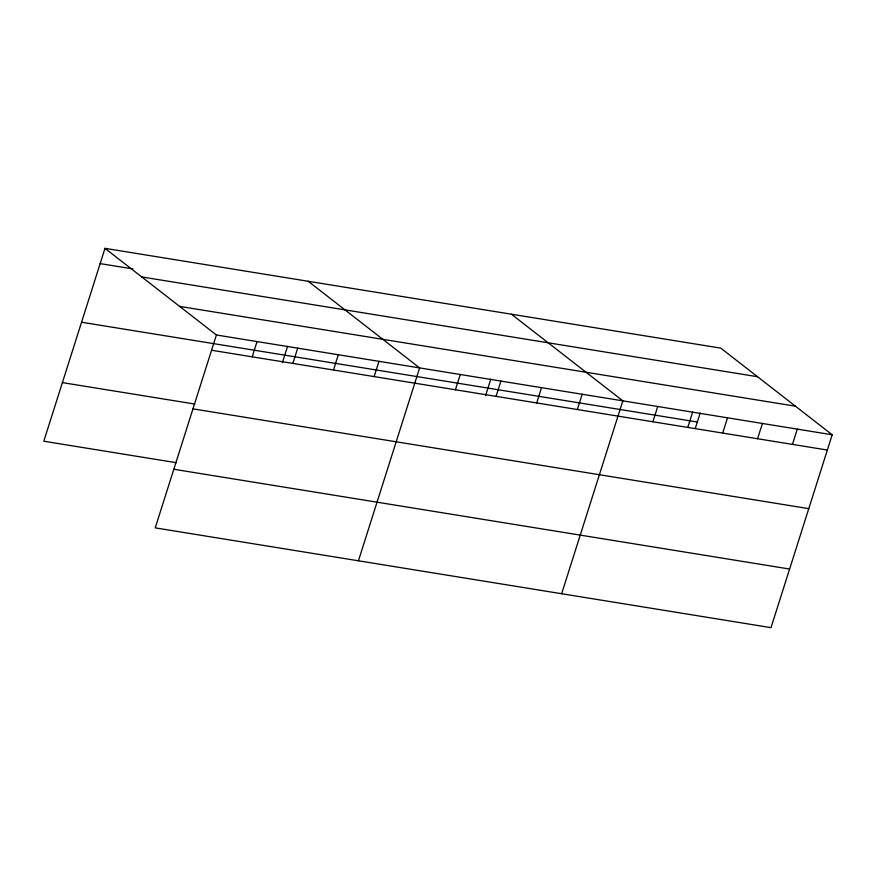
<?xml version="1.0" encoding="UTF-8"?>
<svg xmlns="http://www.w3.org/2000/svg" width="876" height="876" viewBox="0 0 876 876"><rect width="100%" height="100%" fill="white"/><g stroke="black" fill="none" stroke-linecap="round" stroke-linejoin="round"><path stroke-width="1.31" d="M104.989 248.346L216.405 334.982L155.227 527.867L771.011 627.654L832.2 434.781L720.773 348.133L104.989 248.346L43.8 441.219L176.218 462.681M252.211 356.839L257.051 341.574M282.368 362.697L287.591 346.228M292.847 363.42L297.698 348.155M333.493 370.011L338.333 354.747M374.14 376.592L378.98 361.328M358.437 560.793L419.615 367.92L308.199 281.273M455.421 389.765L460.261 374.501M485.578 395.634L490.801 379.166M496.068 396.357L500.908 381.093M536.703 402.938L541.543 387.674M577.35 409.53L582.19 394.266M561.647 593.72L622.836 400.847L511.409 314.21M652.883 421.772L657.723 406.508M687.78 427.422L692.62 412.158M695.347 428.298L700.165 413.089M722.678 433.072L727.518 417.819M757.565 438.734L762.416 423.469M792.462 444.384L797.302 429.12M100.138 263.61L132.922 268.921M141.759 276.936L757.543 376.724M179.635 306.392L795.43 406.19M216.405 334.982L832.2 434.781M81.545 322.226L697.34 422.013M211.565 350.247L827.36 450.045M62.393 382.604L194.811 404.066M192.972 408.862L808.767 508.649M173.82 469.251L789.605 569.039"/></g></svg>
